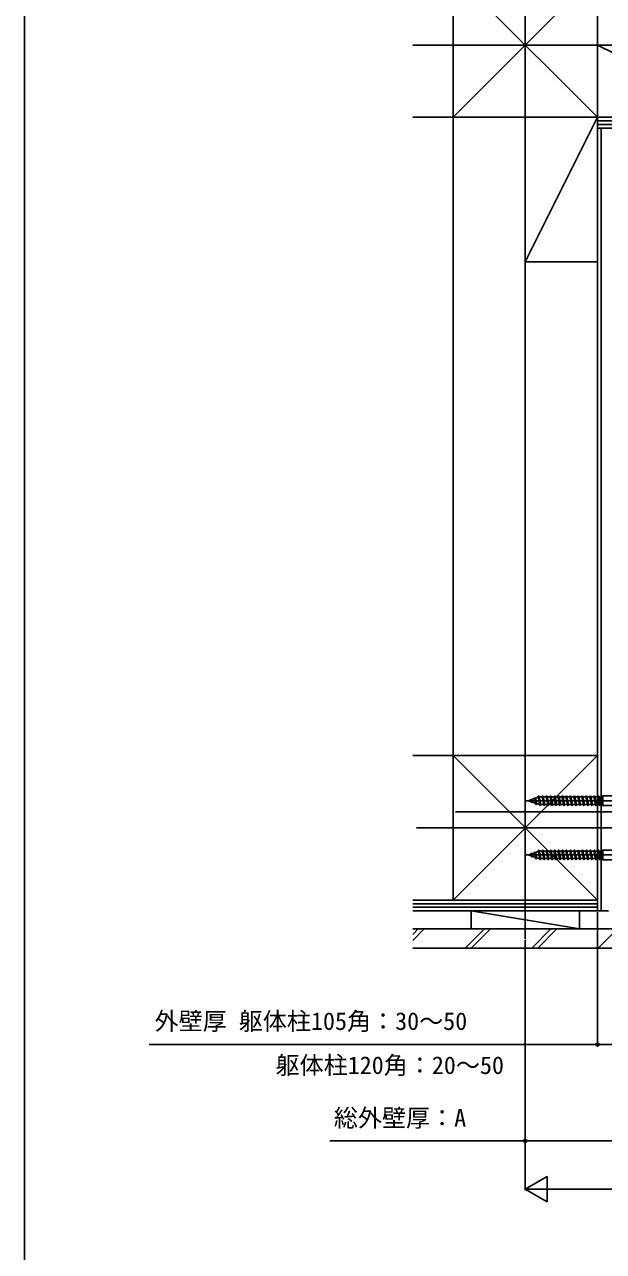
# Model space of a CAD drawing. Units: millimetres, scale not verified. Extents: x -1050 to 1050, y -1570 to 1562.
# Drawn here: x -1050 to -569, y -4 to 1015 of the extents above; entities that cross this region are included whole.
import ezdxf
from ezdxf.enums import TextEntityAlignment as Align

# ---------------------------------------------------------------- set-up
doc = ezdxf.new("R2010")
doc.units = ezdxf.units.MM
doc.header["$LTSCALE"] = 8
for name, color, linetype in [('0-4_YKK_12', 2, 'Continuous'), ('0-5_YKK_13', 4, 'Continuous'), ('0-6_YKK_D', 6, 'Continuous'), ('0-7_YKK_ZWAK', 7, 'Continuous'), ('0-8_YSS_K', 3, 'Continuous')]:
    doc.layers.add(name, color=color, linetype=linetype)
doc.styles.add('ＭＳ ゴシック', font='')
doc.styles.get('ＭＳ ゴシック').set_extended_font_data('MS Gothic')

msp = doc.modelspace()

# ---------------------------------------------------------------- linework, layer by layer
at = {"layer": '0-4_YKK_12'}
for p, q in [((-691.907, 361.205), (534.637, 361.205)), ((-724.485, 348), (277.045, 348))]:
    msp.add_line(p, q, dxfattribs=at)
at = {"layer": '0-5_YKK_13'}
for p, q in [((-634, 370.5), (-503, 370.5)), ((-629.453, 371.239), (-631.6, 370.5)), ((-629.097, 369.638), (-631.6, 370.5)), ((-629.025, 371.881), (-629.453, 371.239)), ((-629.097, 369.638), (-629.453, 371.239)), ((-628.584, 368.61), (-629.097, 369.638)), ((-628.617, 371.527), (-629.025, 371.881)), ((-628.584, 368.61), (-629.025, 371.881)), ((-626.388, 372.295), (-628.617, 371.527)), ((-628.123, 369.303), (-628.617, 371.527)), ((-628.123, 369.303), (-628.584, 368.61)), ((-625.524, 368.408), (-628.123, 369.303)), ((-625.883, 373.052), (-626.388, 372.295)), ((-625.524, 368.408), (-626.388, 372.295)), ((-625.552, 372.583), (-625.883, 373.052)), ((-625.076, 367.064), (-625.883, 373.052)), ((-623.322, 373.35), (-625.552, 372.583)), ((-624.549, 368.072), (-625.552, 372.583)), ((-625.076, 367.064), (-625.524, 368.408)), ((-625.076, 367.064), (-624.549, 368.072)), ((-622.597, 367.4), (-624.549, 368.072)), ((-622, 367.4), (-623.378, 373.6)), ((-621.7, 366.5), (-622.778, 374.5)), ((-622.597, 367.4), (-622, 367.4)), ((-622.478, 373.6), (-620.078, 373.6)), ((-621.1, 367.4), (-618.7, 367.4)), ((-618.7, 367.4), (-620.078, 373.6)), ((-618.4, 366.5), (-619.478, 374.5)), ((-619.178, 373.6), (-616.778, 373.6)), ((-617.8, 367.4), (-615.4, 367.4)), ((-615.4, 367.4), (-616.778, 373.6)), ((-615.1, 366.5), (-616.178, 374.5)), ((-615.878, 373.6), (-613.478, 373.6)), ((-614.5, 367.4), (-612.1, 367.4)), ((-612.1, 367.4), (-613.478, 373.6)), ((-611.8, 366.5), (-612.878, 374.5)), ((-612.578, 373.6), (-610.178, 373.6)), ((-611.2, 367.4), (-608.8, 367.4)), ((-608.8, 367.4), (-610.178, 373.6)), ((-608.5, 366.5), (-609.578, 374.5)), ((-609.278, 373.6), (-606.878, 373.6)), ((-607.9, 367.4), (-605.5, 367.4)), ((-605.5, 367.4), (-606.878, 373.6)), ((-605.2, 366.5), (-606.278, 374.5)), ((-605.978, 373.6), (-603.578, 373.6)), ((-604.6, 367.4), (-602.2, 367.4)), ((-602.2, 367.4), (-603.578, 373.6)), ((-601.9, 366.5), (-602.978, 374.5)), ((-602.678, 373.6), (-600.278, 373.6)), ((-601.3, 367.4), (-598.9, 367.4)), ((-598.9, 367.4), (-600.278, 373.6)), ((-598.6, 366.5), (-599.678, 374.5)), ((-599.378, 373.6), (-596.978, 373.6)), ((-598, 367.4), (-595.6, 367.4)), ((-595.6, 367.4), (-596.978, 373.6)), ((-595.3, 366.5), (-596.378, 374.5)), ((-596.078, 373.6), (-593.678, 373.6)), ((-594.7, 367.4), (-592.3, 367.4)), ((-592.3, 367.4), (-593.678, 373.6)), ((-592, 366.5), (-593.078, 374.5)), ((-592.778, 373.6), (-590.398, 373.6)), ((-591.4, 367.4), (-589.02, 367.4)), ((-589.798, 374.5), (-590.398, 373.6)), ((-589.02, 367.4), (-590.398, 373.6)), ((-588.72, 366.5), (-589.798, 374.5)), ((-589.778, 374.5), (-589.798, 374.5)), ((-589.478, 373.6), (-587.078, 373.6)), ((-588.72, 366.5), (-589.02, 367.4)), ((-588.1, 367.4), (-588.7, 366.5)), ((-588.1, 367.4), (-585.7, 367.4)), ((-585.7, 367.4), (-587.078, 373.6)), ((-585.4, 366.5), (-586.478, 374.5)), ((-586.178, 373.6), (-583.778, 373.6)), ((-584.8, 367.4), (-582.4, 367.4)), ((-582.4, 367.4), (-583.778, 373.6)), ((-582.1, 366.5), (-583.178, 374.5)), ((-582.878, 373.6), (-580.478, 373.6)), ((-581.5, 367.4), (-579.1, 367.4)), ((-579.1, 367.4), (-580.478, 373.6)), ((-578.8, 366.5), (-579.878, 374.5)), ((-579.578, 373.6), (-577.178, 373.6)), ((-578.2, 367.4), (-575.8, 367.4)), ((-575.8, 367.4), (-577.178, 373.6)), ((-575.5, 366.5), (-576.578, 374.5)), ((-576.278, 373.6), (-573.878, 373.6)), ((-574.9, 367.4), (-572.5, 367.4)), ((-572.5, 367.4), (-573.878, 373.6)), ((-572.2, 366.5), (-573.278, 374.5)), ((-572.978, 373.6), (-571.6, 373.6)), ((-569.6, 374.5), (-571.6, 373.6)), ((-571.6, 367.4), (-571.6, 373.6)), ((-571.6, 367.4), (-569.6, 366.5)), ((-569.6, 366.5), (-569.6, 374.5)), ((-588.7, 366.5), (-588.72, 366.5)), ((-629.453, 326.239), (-631.6, 325.5)), ((-629.025, 326.881), (-629.453, 326.239)), ((-629.097, 324.638), (-629.453, 326.239)), ((-628.617, 326.527), (-629.025, 326.881)), ((-628.584, 323.61), (-629.025, 326.881)), ((-626.388, 327.295), (-628.617, 326.527)), ((-628.123, 324.303), (-628.617, 326.527)), ((-625.883, 328.052), (-626.388, 327.295)), ((-625.524, 323.408), (-626.388, 327.295)), ((-625.552, 327.583), (-625.883, 328.052)), ((-625.076, 322.064), (-625.883, 328.052)), ((-623.322, 328.35), (-625.552, 327.583)), ((-624.549, 323.072), (-625.552, 327.583)), ((-622, 322.4), (-623.378, 328.6)), ((-621.7, 321.5), (-622.778, 329.5)), ((-622.478, 328.6), (-620.078, 328.6)), ((-618.7, 322.4), (-620.078, 328.6)), ((-618.4, 321.5), (-619.478, 329.5)), ((-619.178, 328.6), (-616.778, 328.6)), ((-615.4, 322.4), (-616.778, 328.6)), ((-615.1, 321.5), (-616.178, 329.5)), ((-615.878, 328.6), (-613.478, 328.6)), ((-612.1, 322.4), (-613.478, 328.6)), ((-611.8, 321.5), (-612.878, 329.5)), ((-612.578, 328.6), (-610.178, 328.6)), ((-608.8, 322.4), (-610.178, 328.6)), ((-608.5, 321.5), (-609.578, 329.5)), ((-609.278, 328.6), (-606.878, 328.6)), ((-605.5, 322.4), (-606.878, 328.6)), ((-605.2, 321.5), (-606.278, 329.5)), ((-605.978, 328.6), (-603.578, 328.6)), ((-602.2, 322.4), (-603.578, 328.6)), ((-601.9, 321.5), (-602.978, 329.5)), ((-602.678, 328.6), (-600.278, 328.6)), ((-598.9, 322.4), (-600.278, 328.6)), ((-598.6, 321.5), (-599.678, 329.5)), ((-599.378, 328.6), (-596.978, 328.6)), ((-595.6, 322.4), (-596.978, 328.6)), ((-595.3, 321.5), (-596.378, 329.5)), ((-596.078, 328.6), (-593.678, 328.6)), ((-592.3, 322.4), (-593.678, 328.6)), ((-592, 321.5), (-593.078, 329.5)), ((-592.778, 328.6), (-590.398, 328.6)), ((-589.798, 329.5), (-590.398, 328.6)), ((-589.02, 322.4), (-590.398, 328.6)), ((-588.72, 321.5), (-589.798, 329.5)), ((-589.778, 329.5), (-589.798, 329.5)), ((-589.478, 328.6), (-587.078, 328.6)), ((-585.7, 322.4), (-587.078, 328.6)), ((-585.4, 321.5), (-586.478, 329.5)), ((-586.178, 328.6), (-583.778, 328.6)), ((-582.4, 322.4), (-583.778, 328.6)), ((-582.1, 321.5), (-583.178, 329.5)), ((-582.878, 328.6), (-580.478, 328.6)), ((-579.1, 322.4), (-580.478, 328.6)), ((-578.8, 321.5), (-579.878, 329.5)), ((-579.578, 328.6), (-577.178, 328.6)), ((-575.8, 322.4), (-577.178, 328.6)), ((-575.5, 321.5), (-576.578, 329.5)), ((-576.278, 328.6), (-573.878, 328.6)), ((-572.5, 322.4), (-573.878, 328.6)), ((-572.2, 321.5), (-573.278, 329.5)), ((-572.978, 328.6), (-571.6, 328.6)), ((-569.6, 329.5), (-571.6, 328.6)), ((-571.6, 322.4), (-571.6, 328.6)), ((-569.6, 321.5), (-569.6, 329.5)), ((-634, 325.5), (-503, 325.5)), ((-629.097, 324.638), (-631.6, 325.5)), ((-628.584, 323.61), (-629.097, 324.638)), ((-628.123, 324.303), (-628.584, 323.61)), ((-625.524, 323.408), (-628.123, 324.303)), ((-625.076, 322.064), (-625.524, 323.408)), ((-625.076, 322.064), (-624.549, 323.072)), ((-622.597, 322.4), (-624.549, 323.072)), ((-622.597, 322.4), (-622, 322.4)), ((-621.1, 322.4), (-618.7, 322.4)), ((-617.8, 322.4), (-615.4, 322.4)), ((-614.5, 322.4), (-612.1, 322.4)), ((-611.2, 322.4), (-608.8, 322.4)), ((-607.9, 322.4), (-605.5, 322.4)), ((-604.6, 322.4), (-602.2, 322.4)), ((-601.3, 322.4), (-598.9, 322.4)), ((-598, 322.4), (-595.6, 322.4)), ((-594.7, 322.4), (-592.3, 322.4)), ((-591.4, 322.4), (-589.02, 322.4)), ((-588.72, 321.5), (-589.02, 322.4)), ((-588.7, 321.5), (-588.72, 321.5)), ((-588.1, 322.4), (-588.7, 321.5)), ((-588.1, 322.4), (-585.7, 322.4)), ((-584.8, 322.4), (-582.4, 322.4)), ((-581.5, 322.4), (-579.1, 322.4)), ((-578.2, 322.4), (-575.8, 322.4)), ((-574.9, 322.4), (-572.5, 322.4)), ((-571.6, 322.4), (-569.6, 321.5))]:
    msp.add_line(p, q, dxfattribs=at)
for points in [[(-621.1, 367.4), (-622.478, 373.6), (-622.778, 374.5), (-623.378, 373.6)], [(-621.1, 367.4), (-621.7, 366.5), (-622, 367.4)], [(-617.8, 367.4), (-619.178, 373.6), (-619.478, 374.5), (-620.078, 373.6)], [(-617.8, 367.4), (-618.4, 366.5), (-618.7, 367.4)], [(-614.5, 367.4), (-615.878, 373.6), (-616.178, 374.5), (-616.778, 373.6)], [(-614.5, 367.4), (-615.1, 366.5), (-615.4, 367.4)], [(-611.2, 367.4), (-612.578, 373.6), (-612.878, 374.5), (-613.478, 373.6)], [(-611.2, 367.4), (-611.8, 366.5), (-612.1, 367.4)], [(-607.9, 367.4), (-609.278, 373.6), (-609.578, 374.5), (-610.178, 373.6)], [(-607.9, 367.4), (-608.5, 366.5), (-608.8, 367.4)], [(-604.6, 367.4), (-605.978, 373.6), (-606.278, 374.5), (-606.878, 373.6)], [(-604.6, 367.4), (-605.2, 366.5), (-605.5, 367.4)], [(-601.3, 367.4), (-602.678, 373.6), (-602.978, 374.5), (-603.578, 373.6)], [(-601.3, 367.4), (-601.9, 366.5), (-602.2, 367.4)], [(-598, 367.4), (-599.378, 373.6), (-599.678, 374.5), (-600.278, 373.6)], [(-598, 367.4), (-598.6, 366.5), (-598.9, 367.4)], [(-594.7, 367.4), (-596.078, 373.6), (-596.378, 374.5), (-596.978, 373.6)], [(-594.7, 367.4), (-595.3, 366.5), (-595.6, 367.4)], [(-591.4, 367.4), (-592.778, 373.6), (-593.078, 374.5), (-593.678, 373.6)], [(-591.4, 367.4), (-592, 366.5), (-592.3, 367.4)], [(-588.1, 367.4), (-589.478, 373.6), (-589.778, 374.5)], [(-584.8, 367.4), (-586.178, 373.6), (-586.478, 374.5), (-587.078, 373.6)], [(-584.8, 367.4), (-585.4, 366.5), (-585.7, 367.4)], [(-581.5, 367.4), (-582.878, 373.6), (-583.178, 374.5), (-583.778, 373.6)], [(-581.5, 367.4), (-582.1, 366.5), (-582.4, 367.4)], [(-578.2, 367.4), (-579.578, 373.6), (-579.878, 374.5), (-580.478, 373.6)], [(-578.2, 367.4), (-578.8, 366.5), (-579.1, 367.4)], [(-574.9, 367.4), (-576.278, 373.6), (-576.578, 374.5), (-577.178, 373.6)], [(-574.9, 367.4), (-575.5, 366.5), (-575.8, 367.4)], [(-571.6, 367.4), (-572.978, 373.6), (-573.278, 374.5), (-573.878, 373.6)], [(-571.6, 367.4), (-572.2, 366.5), (-572.5, 367.4)], [(-569.6, 374.5), (-534, 374.5), (-526, 374.5)], [(-569.6, 366.5), (-534, 366.5), (-526, 366.5)], [(-621.1, 322.4), (-622.478, 328.6), (-622.778, 329.5), (-623.378, 328.6)], [(-617.8, 322.4), (-619.178, 328.6), (-619.478, 329.5), (-620.078, 328.6)], [(-614.5, 322.4), (-615.878, 328.6), (-616.178, 329.5), (-616.778, 328.6)], [(-611.2, 322.4), (-612.578, 328.6), (-612.878, 329.5), (-613.478, 328.6)], [(-607.9, 322.4), (-609.278, 328.6), (-609.578, 329.5), (-610.178, 328.6)], [(-604.6, 322.4), (-605.978, 328.6), (-606.278, 329.5), (-606.878, 328.6)], [(-601.3, 322.4), (-602.678, 328.6), (-602.978, 329.5), (-603.578, 328.6)], [(-598, 322.4), (-599.378, 328.6), (-599.678, 329.5), (-600.278, 328.6)], [(-594.7, 322.4), (-596.078, 328.6), (-596.378, 329.5), (-596.978, 328.6)], [(-591.4, 322.4), (-592.778, 328.6), (-593.078, 329.5), (-593.678, 328.6)], [(-588.1, 322.4), (-589.478, 328.6), (-589.778, 329.5)], [(-584.8, 322.4), (-586.178, 328.6), (-586.478, 329.5), (-587.078, 328.6)], [(-581.5, 322.4), (-582.878, 328.6), (-583.178, 329.5), (-583.778, 328.6)], [(-578.2, 322.4), (-579.578, 328.6), (-579.878, 329.5), (-580.478, 328.6)], [(-574.9, 322.4), (-576.278, 328.6), (-576.578, 329.5), (-577.178, 328.6)], [(-571.6, 322.4), (-572.978, 328.6), (-573.278, 329.5), (-573.878, 328.6)], [(-569.6, 329.5), (-534, 329.5), (-526, 329.5)], [(-621.1, 322.4), (-621.7, 321.5), (-622, 322.4)], [(-617.8, 322.4), (-618.4, 321.5), (-618.7, 322.4)], [(-614.5, 322.4), (-615.1, 321.5), (-615.4, 322.4)], [(-611.2, 322.4), (-611.8, 321.5), (-612.1, 322.4)], [(-607.9, 322.4), (-608.5, 321.5), (-608.8, 322.4)], [(-604.6, 322.4), (-605.2, 321.5), (-605.5, 322.4)], [(-601.3, 322.4), (-601.9, 321.5), (-602.2, 322.4)], [(-598, 322.4), (-598.6, 321.5), (-598.9, 322.4)], [(-594.7, 322.4), (-595.3, 321.5), (-595.6, 322.4)], [(-591.4, 322.4), (-592, 321.5), (-592.3, 322.4)], [(-584.8, 322.4), (-585.4, 321.5), (-585.7, 322.4)], [(-581.5, 322.4), (-582.1, 321.5), (-582.4, 322.4)], [(-578.2, 322.4), (-578.8, 321.5), (-579.1, 322.4)], [(-574.9, 322.4), (-575.5, 321.5), (-575.8, 322.4)], [(-571.6, 322.4), (-572.2, 321.5), (-572.5, 322.4)], [(-569.6, 321.5), (-534, 321.5), (-526, 321.5)]]:
    msp.add_lwpolyline(points, dxfattribs=at)
at = {"layer": '0-6_YKK_D'}
for p, q in [((-574, 278), (-574, 166.999)), ((-634, 254.911), (-634, 47)), ((-634, 254.911), (-634, 87)), ((-634, 48), (-615.813, 58.5)), ((-615.813, 37.5), (-615.813, 58.5)), ((-634, 48), (-615.813, 37.5)), ((-634, 48), (-597.627, 48)), ((-613, 48), (411.5, 48))]:
    msp.add_line(p, q, dxfattribs=at)
for points in [[(-534, 167.999), (-574, 167.999), (-946.486, 167.999)], [(-534, 88), (-634, 88), (-796.373, 88)]]:
    msp.add_lwpolyline(points, dxfattribs=at)
for centre in [(-574, 167.999), (-634, 88)]:
    msp.add_circle(centre, 1.275, dxfattribs=at)
at = {"layer": '0-7_YKK_ZWAK'}
msp.add_line((-1050, 1490), (-1050, -1570), dxfattribs=at)
at = {"layer": '0-8_YSS_K'}
for p, q in [((-634, 1079.548), (-634, 255.911)), ((-694, 1058), (-694, 938)), ((-694, 1058), (-574, 938)), ((-574, 1058), (-694, 938)), ((-574, 1058), (-574, 938)), ((-727.5, 998), (541.667, 998)), ((-574, 998), (-454, 938)), ((-727.5, 938), (277.045, 938)), ((-694, 938), (-694, 408)), ((-574, 938), (-634, 818)), ((-574, 935), (277.045, 935)), ((-574, 932), (277.045, 932)), ((-574, 929), (277.045, 929)), ((-571, 929), (-571, 279)), ((-694, 408), (-727.5, 408)), ((-694, 408), (-574, 288)), ((-574, 408), (-694, 288)), ((-694, 288), (-727.5, 288)), ((-574, 288), (-727.5, 288)), ((-574, 285), (-727.5, 285)), ((-574, 282), (-727.5, 282)), ((-574, 279), (-727.5, 279)), ((-679, 279), (-589, 264)), ((-727.5, 259.486), (-722.986, 264)), ((-727.5, 254.486), (-717.986, 264)), ((-683.831, 248), (-667.831, 264)), ((-678.831, 248), (-662.831, 264)), ((-628.677, 248), (-612.677, 264)), ((-623.677, 248), (-607.677, 264)), ((-573.523, 248), (-557.523, 264))]:
    msp.add_line(p, q, dxfattribs=at)
for points in [[(-574, 938), (-454, 938), (-454, 998), (-574, 998)], [(-634, 938), (-634, 818), (-574, 818), (-574, 938)], [(-694, 288), (-574, 288), (-574, 408), (-694, 408)], [(-679, 264), (-589, 264), (-589, 279), (-679, 279)]]:
    msp.add_lwpolyline(points, close=True, dxfattribs=at)
for points in [[(-574, 929), (-574, 279), (-565, 279)], [(-550, 914), (-550, 264), (-727.5, 264)], [(-534, 898), (-534, 248), (-727.5, 248)]]:
    msp.add_lwpolyline(points, dxfattribs=at)

# ---------------------------------------------------------------- texts
at = {"layer": '0-6_YKK_D', "style": 'ＭＳ ゴシック'}
for s, p in [('外壁厚 躯体柱105角：30～50', (-941.998, 175.727)), ('\u3000\u3000\u3000\u3000\u3000躯体柱120角：20～50', (-941.486, 139.136)), ('総外壁厚：A', (-793.077, 95.386))]:
    msp.add_text(s, height=14.66, dxfattribs=at).set_placement(p, align=Align.BOTTOM_LEFT)

doc.saveas('drawing.dxf')
